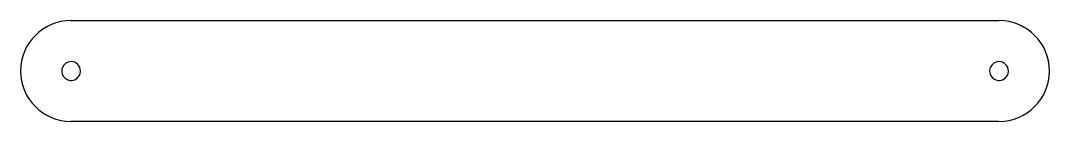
# Model space of a CAD drawing. Extents: x 0 to 109, y -11 to 0.
import ezdxf

# ---------------------------------------------------------------- set-up
doc = ezdxf.new("R2010")
doc.units = 0
doc.layers.get('0').update_dxf_attribs({"linetype": 'CONTINUOUS'})

msp = doc.modelspace()

# ---------------------------------------------------------------- linework, layer by layer
at = {"color": 7}
for points in [[(5.3848, 0.080528), (103.8225, 0.080528)], [(103.8225, -10.643352), (5.3848, -10.643352)]]:
    msp.add_lwpolyline(points, dxfattribs=at)
for points in [[(5.396205, -4.28357)], [(103.824278, -4.28357)]]:
    msp.add_lwpolyline(points, close=True, dxfattribs=at)
for points in [[(5.386959, 0.078387), (2.430813, 0.071077), (0.038254, -2.327407), (0.038254, -5.283562)], [(109.172983, -5.283562), (109.172983, -2.327407), (106.780424, 0.071077), (103.824278, 0.078387)], [(5.396205, -4.28357), (4.991742, -4.28357), (4.627106, -4.527213), (4.472325, -4.900887)], [(6.103312, -4.576464), (5.915775, -4.388927), (5.661421, -4.28357), (5.396205, -4.28357)], [(103.824278, -4.28357), (103.419816, -4.28357), (103.055179, -4.527213), (102.900398, -4.900887)], [(104.531385, -4.576464), (104.343849, -4.388927), (104.089495, -4.28357), (103.824278, -4.28357)], [(0.038254, -5.283562), (0.038254, -8.239717), (2.430813, -10.6382), (5.386959, -10.645511)], [(4.472325, -4.900887), (4.317543, -5.274562), (4.403099, -5.70468), (4.689097, -5.990678)], [(5.778888, -6.207451), (6.152563, -6.05267), (6.396205, -5.688033), (6.396205, -5.283571)], [(6.396205, -5.283571), (6.396205, -5.018354), (6.290848, -4.764), (6.103312, -4.576464)], [(102.900398, -4.900887), (102.745617, -5.274562), (102.831173, -5.70468), (103.117171, -5.990678)], [(103.824278, -10.645511), (106.780424, -10.6382), (109.172983, -8.239717), (109.172983, -5.283562)], [(104.206962, -6.207451), (104.580636, -6.05267), (104.824279, -5.688033), (104.824279, -5.283571)], [(104.824279, -5.283571), (104.824279, -5.018354), (104.718922, -4.764), (104.531385, -4.576464)], [(4.689097, -5.990678), (4.975096, -6.276676), (5.405214, -6.362232), (5.778888, -6.207451)], [(103.117171, -5.990678), (103.403169, -6.276676), (103.833287, -6.362232), (104.206962, -6.207451)]]:
    msp.add_open_spline(points, degree=3, dxfattribs=at)

doc.saveas('drawing.dxf')
